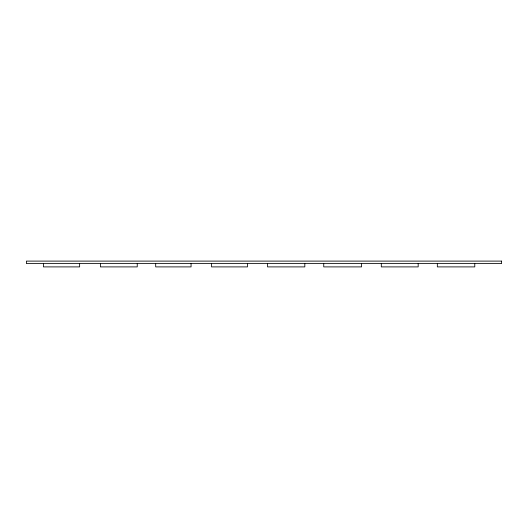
<?xml version="1.0" encoding="UTF-8"?>
<svg xmlns="http://www.w3.org/2000/svg" width="528" height="528" viewBox="0 0 528 528"><rect width="100%" height="100%" fill="white"/><g stroke="black" fill="none" stroke-linecap="round" stroke-linejoin="round"><path stroke-width="0.79" d="M474.778 263.571L474.778 266.897L437.336 266.897L437.336 263.571M418.176 263.571L418.176 266.897L381.308 266.897L381.308 263.571M361.574 263.571L361.574 266.897L323.743 266.897L323.743 263.571M304.821 263.571L304.821 266.897L267.524 266.897L267.524 263.571M247.487 263.571L247.487 266.897L211.53 266.897L211.53 263.571M191.063 263.571L191.063 266.897L155.687 266.897L155.687 263.571M137.24 263.571L137.24 266.897L100.393 266.897L100.393 263.571M79.636 263.571L79.636 266.897L43.441 266.897L43.441 263.571M501.6 261.103L26.4 261.103L26.4 263.571L501.6 263.571L501.6 261.103"/></g></svg>
